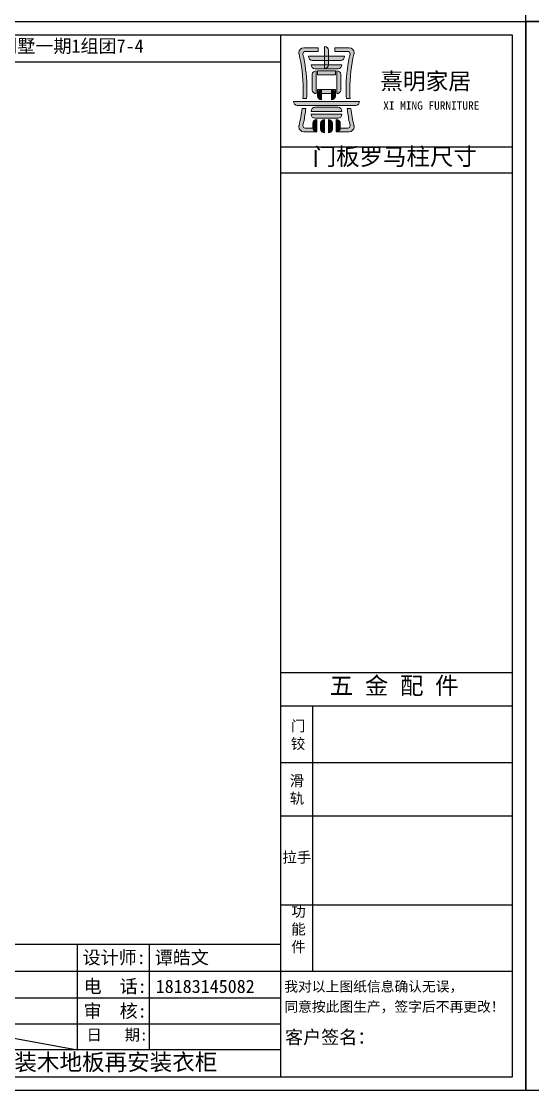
# Model space of a CAD drawing. Header units: millimetres. Extents: x -497855 to 324262, y -590254 to -173602.
# Drawn here: x -482473 to -479305, y -590254 to -583638 of the extents above; entities that cross this region are included whole.
import ezdxf

# ---------------------------------------------------------------- set-up
doc = ezdxf.new("R2010")
doc.units = ezdxf.units.MM
doc.layers.add('_U+56FE_U+5C42 1', color=7, linetype='Continuous')
doc.layers.add('C', color=145, linetype='Continuous')
doc.styles.get("Standard").update_dxf_attribs({"font": 'txt', "bigfont": 'gbcbig.shx'})
doc.styles.add('楷体', font='')
doc.styles.add('黑体', font='simhei.ttf')
doc.styles.get('楷体').set_extended_font_data('KaiTi_GB2312')

# ---------------------------------------------------------------- blocks, each defined once
blk = doc.blocks.new('block 6')
at = {"layer": '_U+56FE_U+5C42 1'}
h = blk.add_hatch(color=12, dxfattribs=at)
h.dxf.hatch_style = 2
edge = h.paths.add_edge_path()
edge.add_spline(control_points=[(-140.58, 48.54), (-140.58, 48.54), (-140.58, 48.54), (-140.58, 48.54), (-140.58, 48.54), (-140.58, 48.77), (-140.75, 48.96), (-140.96, 48.96), (-140.96, 48.96), (-143.4, 48.96), (-143.4, 48.96), (-143.6, 48.96), (-143.77, 48.77), (-143.77, 48.54), (-143.77, 48.54), (-143.77, 48.54), (-143.77, 48.54), (-143.77, 48.54), (-140.58, 48.54), (-140.58, 48.54), (-140.58, 48.54)], knot_values=[0, 0, 0, 0, 0.0001, 0.0002, 1, 1, 1, 2, 2, 2, 3, 3, 3, 4, 4, 4, 5, 5, 5, 6, 6, 6, 6], degree=3, periodic=0)
h = blk.add_hatch(color=12, dxfattribs=at)
h.dxf.hatch_style = 2
edge = h.paths.add_edge_path()
edge.add_spline(control_points=[(-140.58, 48.25), (-140.58, 48.25), (-140.58, 48.25), (-140.58, 48.25), (-140.58, 48.25), (-140.58, 48.01), (-140.75, 47.83), (-140.96, 47.83), (-140.96, 47.83), (-143.4, 47.83), (-143.4, 47.83), (-143.6, 47.83), (-143.77, 48.01), (-143.77, 48.25), (-143.77, 48.25), (-143.77, 48.25), (-143.77, 48.25), (-143.77, 48.25), (-140.58, 48.25), (-140.58, 48.25), (-140.58, 48.25)], knot_values=[0, 0, 0, 0, 0.0001, 0.0002, 1, 1, 1, 2, 2, 2, 3, 3, 3, 4, 4, 4, 5, 5, 5, 6, 6, 6, 6], degree=3, periodic=0)
at = {"layer": '_U+56FE_U+5C42 1', "lineweight": 0}
for points in [[(-140.58, 48.54), (-140.58, 48.54), (-140.58, 48.54), (-140.58, 48.54), (-140.58, 48.77), (-140.75, 48.96), (-140.96, 48.96), (-140.96, 48.96), (-143.4, 48.96), (-143.4, 48.96), (-143.6, 48.96), (-143.77, 48.77), (-143.77, 48.54), (-143.77, 48.54), (-143.77, 48.54), (-143.77, 48.54), (-143.77, 48.54), (-140.58, 48.54), (-140.58, 48.54)], [(-140.58, 48.25), (-140.58, 48.25), (-140.58, 48.25), (-140.58, 48.25), (-140.58, 48.01), (-140.75, 47.83), (-140.96, 47.83), (-140.96, 47.83), (-143.4, 47.83), (-143.4, 47.83), (-143.6, 47.83), (-143.77, 48.01), (-143.77, 48.25), (-143.77, 48.25), (-143.77, 48.25), (-143.77, 48.25), (-143.77, 48.25), (-140.58, 48.25), (-140.58, 48.25)]]:
    blk.add_open_spline(points, degree=3, knots=[0, 0, 0, 0, 1, 1, 1, 2, 2, 2, 3, 3, 3, 4, 4, 4, 5, 5, 5, 6, 6, 6, 6], dxfattribs=at)
blk = doc.blocks.new('block 7')
at = {"layer": '_U+56FE_U+5C42 1'}
h = blk.add_hatch(color=12, dxfattribs=at)
h.dxf.hatch_style = 2
edge = h.paths.add_edge_path()
edge.add_spline(control_points=[(-143.19, 46.42), (-143.19, 46.42), (-143.19, 46.42), (-143.19, 46.42), (-143.19, 46.42), (-143.42, 46.42), (-143.61, 46.59), (-143.61, 46.8), (-143.61, 46.8), (-143.61, 47.3), (-143.61, 47.3), (-143.61, 47.51), (-143.42, 47.68), (-143.19, 47.68), (-143.19, 47.68), (-143.19, 47.68), (-143.19, 47.68), (-143.19, 47.68), (-143.19, 46.42), (-143.19, 46.42), (-143.19, 46.42)], knot_values=[0, 0, 0, 0, 0.0001, 0.0002, 1, 1, 1, 2, 2, 2, 3, 3, 3, 4, 4, 4, 5, 5, 5, 6, 6, 6, 6], degree=3, periodic=0)
h = blk.add_hatch(color=12, dxfattribs=at)
h.dxf.hatch_style = 2
edge = h.paths.add_edge_path()
edge.add_spline(control_points=[(-142.37, 46.31), (-142.37, 46.31), (-142.37, 46.31), (-142.37, 46.31), (-142.37, 46.31), (-142.61, 46.31), (-142.79, 46.48), (-142.79, 46.69), (-142.79, 46.69), (-142.79, 47.3), (-142.79, 47.3), (-142.79, 47.51), (-142.61, 47.68), (-142.37, 47.68), (-142.37, 47.68), (-142.37, 47.68), (-142.37, 47.68), (-142.37, 47.68), (-142.37, 46.31), (-142.37, 46.31), (-142.37, 46.31)], knot_values=[0, 0, 0, 0, 0.0001, 0.0002, 1, 1, 1, 2, 2, 2, 3, 3, 3, 4, 4, 4, 5, 5, 5, 6, 6, 6, 6], degree=3, periodic=0)
h = blk.add_hatch(color=12, dxfattribs=at)
h.dxf.hatch_style = 2
edge = h.paths.add_edge_path()
edge.add_spline(control_points=[(-141.98, 46.31), (-141.98, 46.31), (-141.98, 46.31), (-141.98, 46.31), (-141.98, 46.31), (-141.75, 46.31), (-141.56, 46.48), (-141.56, 46.69), (-141.56, 46.69), (-141.56, 47.3), (-141.56, 47.3), (-141.56, 47.51), (-141.75, 47.68), (-141.98, 47.68), (-141.98, 47.68), (-141.98, 47.68), (-141.98, 47.68), (-141.98, 47.68), (-141.98, 46.31), (-141.98, 46.31), (-141.98, 46.31)], knot_values=[0, 0, 0, 0, 0.0001, 0.0002, 1, 1, 1, 2, 2, 2, 3, 3, 3, 4, 4, 4, 5, 5, 5, 6, 6, 6, 6], degree=3, periodic=0)
h = blk.add_hatch(color=12, dxfattribs=at)
h.dxf.hatch_style = 2
edge = h.paths.add_edge_path()
edge.add_spline(control_points=[(-141.17, 46.42), (-141.17, 46.42), (-141.17, 46.42), (-141.17, 46.42), (-141.17, 46.42), (-140.93, 46.42), (-140.74, 46.59), (-140.74, 46.8), (-140.74, 46.8), (-140.74, 47.3), (-140.74, 47.3), (-140.74, 47.51), (-140.93, 47.68), (-141.17, 47.68), (-141.17, 47.68), (-141.17, 47.68), (-141.17, 47.68), (-141.17, 47.68), (-141.17, 46.42), (-141.17, 46.42), (-141.17, 46.42)], knot_values=[0, 0, 0, 0, 0.0001, 0.0002, 1, 1, 1, 2, 2, 2, 3, 3, 3, 4, 4, 4, 5, 5, 5, 6, 6, 6, 6], degree=3, periodic=0)
at = {"layer": '_U+56FE_U+5C42 1', "lineweight": 0}
for points in [[(-143.19, 46.42), (-143.19, 46.42), (-143.19, 46.42), (-143.19, 46.42), (-143.42, 46.42), (-143.61, 46.59), (-143.61, 46.8), (-143.61, 46.8), (-143.61, 47.3), (-143.61, 47.3), (-143.61, 47.51), (-143.42, 47.68), (-143.19, 47.68), (-143.19, 47.68), (-143.19, 47.68), (-143.19, 47.68), (-143.19, 47.68), (-143.19, 46.42), (-143.19, 46.42)], [(-142.37, 46.31), (-142.37, 46.31), (-142.37, 46.31), (-142.37, 46.31), (-142.61, 46.31), (-142.79, 46.48), (-142.79, 46.69), (-142.79, 46.69), (-142.79, 47.3), (-142.79, 47.3), (-142.79, 47.51), (-142.61, 47.68), (-142.37, 47.68), (-142.37, 47.68), (-142.37, 47.68), (-142.37, 47.68), (-142.37, 47.68), (-142.37, 46.31), (-142.37, 46.31)], [(-141.98, 46.31), (-141.98, 46.31), (-141.98, 46.31), (-141.98, 46.31), (-141.75, 46.31), (-141.56, 46.48), (-141.56, 46.69), (-141.56, 46.69), (-141.56, 47.3), (-141.56, 47.3), (-141.56, 47.51), (-141.75, 47.68), (-141.98, 47.68), (-141.98, 47.68), (-141.98, 47.68), (-141.98, 47.68), (-141.98, 47.68), (-141.98, 46.31), (-141.98, 46.31)], [(-141.17, 46.42), (-141.17, 46.42), (-141.17, 46.42), (-141.17, 46.42), (-140.93, 46.42), (-140.74, 46.59), (-140.74, 46.8), (-140.74, 46.8), (-140.74, 47.3), (-140.74, 47.3), (-140.74, 47.51), (-140.93, 47.68), (-141.17, 47.68), (-141.17, 47.68), (-141.17, 47.68), (-141.17, 47.68), (-141.17, 47.68), (-141.17, 46.42), (-141.17, 46.42)]]:
    blk.add_open_spline(points, degree=3, knots=[0, 0, 0, 0, 1, 1, 1, 2, 2, 2, 3, 3, 3, 4, 4, 4, 5, 5, 5, 6, 6, 6, 6], dxfattribs=at)
blk = doc.blocks.new('block 8')
at = {"layer": '_U+56FE_U+5C42 1'}
h = blk.add_hatch(color=12, dxfattribs=at)
h.dxf.hatch_style = 2
edge = h.paths.add_edge_path()
edge.add_spline(control_points=[(-143.24, 50.38), (-143.24, 50.38), (-143.24, 50.38), (-143.24, 50.38), (-143.24, 50.38), (-143.47, 50.38), (-143.66, 50.54), (-143.66, 50.75), (-143.66, 50.75), (-143.66, 52.38), (-143.66, 52.38), (-143.66, 52.59), (-143.47, 52.75), (-143.24, 52.75), (-143.24, 52.75), (-143.24, 52.75), (-143.24, 52.75), (-143.24, 52.75), (-143.24, 50.38), (-143.24, 50.38), (-143.24, 50.38)], knot_values=[0, 0, 0, 0, 0.0001, 0.0002, 1, 1, 1, 2, 2, 2, 3, 3, 3, 4, 4, 4, 5, 5, 5, 6, 6, 6, 6], degree=3, periodic=0)
h = blk.add_hatch(color=12, dxfattribs=at)
h.dxf.hatch_style = 2
edge = h.paths.add_edge_path()
edge.add_spline(control_points=[(-141.12, 52.75), (-141.12, 52.75), (-141.12, 52.75), (-141.12, 52.75), (-141.12, 52.75), (-140.89, 52.75), (-140.7, 52.59), (-140.7, 52.38), (-140.7, 52.38), (-140.7, 50.75), (-140.7, 50.75), (-140.7, 50.54), (-140.89, 50.38), (-141.12, 50.38), (-141.12, 50.38), (-141.12, 50.38), (-141.12, 50.38), (-141.12, 50.38), (-141.12, 52.75), (-141.12, 52.75), (-141.12, 52.75)], knot_values=[0, 0, 0, 0, 0.0001, 0.0002, 1, 1, 1, 2, 2, 2, 3, 3, 3, 4, 4, 4, 5, 5, 5, 6, 6, 6, 6], degree=3, periodic=0)
at = {"layer": '_U+56FE_U+5C42 1', "lineweight": 0}
for points in [[(-143.24, 50.38), (-143.24, 50.38), (-143.24, 50.38), (-143.24, 50.38), (-143.47, 50.38), (-143.66, 50.54), (-143.66, 50.75), (-143.66, 50.75), (-143.66, 52.38), (-143.66, 52.38), (-143.66, 52.59), (-143.47, 52.75), (-143.24, 52.75), (-143.24, 52.75), (-143.24, 52.75), (-143.24, 52.75), (-143.24, 52.75), (-143.24, 50.38), (-143.24, 50.38)], [(-141.12, 52.75), (-141.12, 52.75), (-141.12, 52.75), (-141.12, 52.75), (-140.89, 52.75), (-140.7, 52.59), (-140.7, 52.38), (-140.7, 52.38), (-140.7, 50.75), (-140.7, 50.75), (-140.7, 50.54), (-140.89, 50.38), (-141.12, 50.38), (-141.12, 50.38), (-141.12, 50.38), (-141.12, 50.38), (-141.12, 50.38), (-141.12, 52.75), (-141.12, 52.75)]]:
    blk.add_open_spline(points, degree=3, knots=[0, 0, 0, 0, 1, 1, 1, 2, 2, 2, 3, 3, 3, 4, 4, 4, 5, 5, 5, 6, 6, 6, 6], dxfattribs=at)
blk = doc.blocks.new('block 9')
at = {"layer": '_U+56FE_U+5C42 1'}
h = blk.add_hatch(color=12, dxfattribs=at)
h.dxf.hatch_style = 2
h.paths.add_polyline_path([(-141.25, 52.75), (-143.11, 52.75), (-143.11, 52.33), (-141.25, 52.33)])
h = blk.add_hatch(color=12, dxfattribs=at)
h.dxf.hatch_style = 2
h.paths.add_polyline_path([(-141.25, 50.8), (-143.11, 50.8), (-143.11, 50.38), (-141.25, 50.38)])
h = blk.add_hatch(color=12, dxfattribs=at)
h.dxf.hatch_style = 2
edge = h.paths.add_edge_path()
edge.add_spline(control_points=[(-142.69, 49.75), (-142.69, 49.75), (-142.69, 49.75), (-142.69, 49.75), (-142.69, 49.75), (-142.92, 49.75), (-143.11, 49.92), (-143.11, 50.13), (-143.11, 50.13), (-143.11, 50.4), (-143.11, 50.4), (-143.11, 50.61), (-142.92, 50.77), (-142.69, 50.77), (-142.69, 50.77), (-142.69, 50.77), (-142.69, 50.77), (-142.69, 50.77), (-142.69, 49.75), (-142.69, 49.75), (-142.69, 49.75)], knot_values=[0, 0, 0, 0, 0.0001, 0.0002, 1, 1, 1, 2, 2, 2, 3, 3, 3, 4, 4, 4, 5, 5, 5, 6, 6, 6, 6], degree=3, periodic=0)
h = blk.add_hatch(color=12, dxfattribs=at)
h.dxf.hatch_style = 2
edge = h.paths.add_edge_path()
edge.add_spline(control_points=[(-141.67, 49.75), (-141.67, 49.75), (-141.67, 49.75), (-141.67, 49.75), (-141.67, 49.75), (-141.43, 49.75), (-141.25, 49.92), (-141.25, 50.13), (-141.25, 50.13), (-141.25, 50.4), (-141.25, 50.4), (-141.25, 50.61), (-141.43, 50.77), (-141.67, 50.77), (-141.67, 50.77), (-141.67, 50.77), (-141.67, 50.77), (-141.67, 50.77), (-141.67, 49.75), (-141.67, 49.75), (-141.67, 49.75)], knot_values=[0, 0, 0, 0, 0.0001, 0.0002, 1, 1, 1, 2, 2, 2, 3, 3, 3, 4, 4, 4, 5, 5, 5, 6, 6, 6, 6], degree=3, periodic=0)
at = {"layer": '_U+56FE_U+5C42 1', "lineweight": 0}
for points in [[(-141.25, 52.75), (-143.11, 52.75), (-143.11, 52.33), (-141.25, 52.33), (-141.25, 52.75)], [(-141.25, 50.8), (-143.11, 50.8), (-143.11, 50.38), (-141.25, 50.38), (-141.25, 50.8)]]:
    blk.add_lwpolyline(points, dxfattribs=at)
for points in [[(-142.69, 49.75), (-142.69, 49.75), (-142.69, 49.75), (-142.69, 49.75), (-142.92, 49.75), (-143.11, 49.92), (-143.11, 50.13), (-143.11, 50.13), (-143.11, 50.4), (-143.11, 50.4), (-143.11, 50.61), (-142.92, 50.77), (-142.69, 50.77), (-142.69, 50.77), (-142.69, 50.77), (-142.69, 50.77), (-142.69, 50.77), (-142.69, 49.75), (-142.69, 49.75)], [(-141.67, 49.75), (-141.67, 49.75), (-141.67, 49.75), (-141.67, 49.75), (-141.43, 49.75), (-141.25, 49.92), (-141.25, 50.13), (-141.25, 50.13), (-141.25, 50.4), (-141.25, 50.4), (-141.25, 50.61), (-141.43, 50.77), (-141.67, 50.77), (-141.67, 50.77), (-141.67, 50.77), (-141.67, 50.77), (-141.67, 50.77), (-141.67, 49.75), (-141.67, 49.75)]]:
    blk.add_open_spline(points, degree=3, knots=[0, 0, 0, 0, 1, 1, 1, 2, 2, 2, 3, 3, 3, 4, 4, 4, 5, 5, 5, 6, 6, 6, 6], dxfattribs=at)

msp = doc.modelspace()

# ---------------------------------------------------------------- hatches: boundary and pattern name
at = {"layer": '_U+56FE_U+5C42 1'}
h = msp.add_hatch(color=12, dxfattribs=at)
h.dxf.hatch_style = 2
edge = h.paths.add_edge_path()
edge.add_spline(control_points=[(-480752.94, -583838.25), (-480752.94, -583838.25), (-480752.85, -583838.67), (-480752.72, -583839.08), (-480752.59, -583839.48), (-480735.79, -583905.89), (-480726.91, -583981.81), (-480726.91, -584060.92), (-480726.91, -584078.9), (-480727.42, -584096.7), (-480728.29, -584114.27), (-480728.29, -584114.27), (-480705.37, -584114.27), (-480705.37, -584114.27), (-480704.49, -584096.67), (-480704, -584078.9), (-480704, -584060.92), (-480704, -583991.42), (-480710.79, -583924.27), (-480723.62, -583863.44), (-480725.14, -583856.25), (-480726.73, -583849.09), (-480728.38, -583842.05), (-480728.38, -583842.05), (-480728.32, -583842.05), (-480728.32, -583842.05), (-480728.58, -583840.94), (-480728.76, -583839.81), (-480728.76, -583838.58), (-480728.76, -583830.35), (-480722.07, -583823.67), (-480713.83, -583823.67), (-480713.83, -583823.67), (-480633.4, -583823.67), (-480633.4, -583823.67), (-480633.4, -583823.67), (-480633.4, -583800.74), (-480633.4, -583800.74), (-480633.4, -583800.74), (-480722.14, -583800.74), (-480722.14, -583800.74), (-480739.49, -583800.74), (-480753.55, -583814.81), (-480753.55, -583832.18), (-480753.55, -583834.26), (-480753.32, -583836.26), (-480752.94, -583838.25)], knot_values=[0, 0, 0, 0, 0.0001, 1, 1, 1, 2, 2, 2, 3, 3, 3, 4, 4, 4, 5, 5, 5, 6, 6, 6, 7, 7, 7, 8, 8, 8, 9, 9, 9, 10, 10, 10, 11, 11, 11, 12, 12, 12, 13, 13, 13, 14, 14, 14, 15, 15, 15, 15], degree=3, periodic=0)
h = msp.add_hatch(color=12, dxfattribs=at)
h.dxf.hatch_style = 2
edge = h.paths.add_edge_path()
edge.add_spline(control_points=[(-480594.98, -583928.35), (-480594.98, -583928.35), (-480594.98, -583928.35), (-480594.98, -583793.96), (-480594.98, -583793.96), (-480594.98, -583793.96), (-480594.98, -583793.96), (-480594.98, -583793.96), (-480581.12, -583793.96), (-480569.89, -583804.06), (-480569.89, -583816.51), (-480569.89, -583816.51), (-480569.89, -583905.78), (-480569.89, -583905.78), (-480569.89, -583918.23), (-480581.12, -583928.35), (-480594.98, -583928.35), (-480594.98, -583928.35), (-480594.98, -583928.35), (-480594.98, -583928.35)], knot_values=[0, 0, 0, 0, 0.0001, 1, 1, 1, 2, 2, 2, 3, 3, 3, 4, 4, 4, 5, 5, 5, 6, 6, 6, 6], degree=3, periodic=0)
h = msp.add_hatch(color=12, dxfattribs=at)
h.dxf.hatch_style = 2
edge = h.paths.add_edge_path()
edge.add_spline(control_points=[(-480451.58, -583823.72), (-480451.58, -583823.72), (-480451.4, -583823.72), (-480451.24, -583823.67), (-480451.04, -583823.67), (-480442.8, -583823.67), (-480436.11, -583830.35), (-480436.11, -583838.58), (-480436.11, -583839.66), (-480436.19, -583840.66), (-480436.42, -583841.67), (-480436.42, -583841.67), (-480436.37, -583841.67), (-480436.37, -583841.67), (-480438.1, -583848.88), (-480439.69, -583856.11), (-480441.25, -583863.44), (-480454.06, -583924.27), (-480460.87, -583991.42), (-480460.87, -584060.92), (-480460.87, -584078.9), (-480460.38, -584096.67), (-480459.5, -584114.27), (-480459.5, -584114.27), (-480436.58, -584114.27), (-480436.58, -584114.27), (-480437.49, -584096.7), (-480437.94, -584078.9), (-480437.94, -584060.92), (-480437.94, -583982.53), (-480429.27, -583907.23), (-480412.75, -583841.22), (-480412.46, -583840.06), (-480412.13, -583838.97), (-480411.83, -583837.84), (-480411.48, -583835.97), (-480411.25, -583834.1), (-480411.25, -583832.18), (-480411.25, -583814.81), (-480425.33, -583800.74), (-480442.67, -583800.74), (-480442.67, -583800.74), (-480531.48, -583800.74), (-480531.48, -583800.74), (-480531.48, -583800.74), (-480531.48, -583823.67), (-480531.48, -583823.67), (-480531.48, -583823.67), (-480451.58, -583823.67), (-480451.58, -583823.67), (-480451.58, -583823.67), (-480451.58, -583823.72), (-480451.58, -583823.72)], knot_values=[0, 0, 0, 0, 0.0001, 1, 1, 1, 2, 2, 2, 3, 3, 3, 4, 4, 4, 5, 5, 5, 6, 6, 6, 7, 7, 7, 8, 8, 8, 9, 9, 9, 10, 10, 10, 11, 11, 11, 12, 12, 12, 13, 13, 13, 14, 14, 14, 15, 15, 15, 16, 16, 16, 17, 17, 17, 17], degree=3, periodic=0)
h = msp.add_hatch(color=12, dxfattribs=at)
h.dxf.hatch_style = 2
edge = h.paths.add_edge_path()
edge.add_spline(control_points=[(-480693.99, -583853.9), (-480693.99, -583853.9), (-480693.99, -583853.9), (-480470.88, -583853.9), (-480470.88, -583853.9), (-480470.88, -583853.9), (-480470.88, -583853.9), (-480470.88, -583853.9), (-480470.88, -583867.76), (-480480.98, -583878.97), (-480493.44, -583878.97), (-480493.44, -583878.97), (-480671.42, -583878.97), (-480671.42, -583878.97), (-480683.89, -583878.97), (-480693.99, -583867.76), (-480693.99, -583853.9), (-480693.99, -583853.9), (-480693.99, -583853.9), (-480693.99, -583853.9)], knot_values=[0, 0, 0, 0, 0.0001, 1, 1, 1, 2, 2, 2, 3, 3, 3, 4, 4, 4, 5, 5, 5, 6, 6, 6, 6], degree=3, periodic=0)
h = msp.add_hatch(color=12, dxfattribs=at)
h.dxf.hatch_style = 2
edge = h.paths.add_edge_path()
edge.add_spline(control_points=[(-480677.62, -583905.69), (-480677.62, -583905.69), (-480677.62, -583905.69), (-480487.26, -583905.69), (-480487.26, -583905.69), (-480487.26, -583905.69), (-480487.26, -583905.69), (-480487.26, -583905.69), (-480487.26, -583919.54), (-480497.38, -583930.78), (-480509.79, -583930.78), (-480509.79, -583930.78), (-480655.08, -583930.78), (-480655.08, -583930.78), (-480667.53, -583930.78), (-480677.62, -583919.54), (-480677.62, -583905.69), (-480677.62, -583905.69), (-480677.62, -583905.69), (-480677.62, -583905.69)], knot_values=[0, 0, 0, 0, 0.0001, 1, 1, 1, 2, 2, 2, 3, 3, 3, 4, 4, 4, 5, 5, 5, 6, 6, 6, 6], degree=3, periodic=0)
h = msp.add_hatch(color=12, dxfattribs=at)
h.dxf.hatch_style = 2
edge = h.paths.add_edge_path()
edge.add_spline(control_points=[(-480786.58, -584132.85), (-480786.58, -584132.85), (-480786.58, -584132.85), (-480378.29, -584132.85), (-480378.29, -584132.85), (-480378.29, -584132.85), (-480378.29, -584132.85), (-480378.29, -584132.85), (-480378.29, -584146.67), (-480388.35, -584157.96), (-480400.8, -584157.96), (-480400.8, -584157.96), (-480764.05, -584157.96), (-480764.05, -584157.96), (-480776.5, -584157.96), (-480786.58, -584146.67), (-480786.58, -584132.85), (-480786.58, -584132.85), (-480786.58, -584132.85), (-480786.58, -584132.85)], knot_values=[0, 0, 0, 0, 0.0001, 1, 1, 1, 2, 2, 2, 3, 3, 3, 4, 4, 4, 5, 5, 5, 6, 6, 6, 6], degree=3, periodic=0)
h = msp.add_hatch(color=12, dxfattribs=at)
h.dxf.hatch_style = 2
edge = h.paths.add_edge_path()
edge.add_spline(control_points=[(-480715.19, -584298.14), (-480715.19, -584298.14), (-480722.79, -584297.47), (-480728.76, -584291.15), (-480728.76, -584283.34), (-480728.76, -584282.44), (-480728.65, -584281.59), (-480728.5, -584280.74), (-480728.5, -584280.74), (-480728.63, -584280.74), (-480728.63, -584280.74), (-480726.9, -584273.37), (-480725.2, -584265.92), (-480723.64, -584258.39), (-480718.1, -584232.15), (-480713.61, -584204.84), (-480710.45, -584176.52), (-480710.45, -584176.52), (-480733.46, -584176.52), (-480733.46, -584176.52), (-480737.76, -584213.44), (-480744.12, -584248.81), (-480752.47, -584281.84), (-480752.61, -584282.51), (-480752.79, -584283.16), (-480752.95, -584283.85), (-480753.32, -584285.75), (-480753.55, -584287.66), (-480753.55, -584289.67), (-480753.55, -584307.01), (-480739.49, -584321.06), (-480722.14, -584321.06), (-480722.14, -584321.06), (-480642.7, -584321.06), (-480642.7, -584321.06), (-480642.7, -584321.06), (-480642.7, -584298.14), (-480642.7, -584298.14), (-480642.7, -584298.14), (-480715.19, -584298.14), (-480715.19, -584298.14)], knot_values=[0, 0, 0, 0, 0.0001, 1, 1, 1, 2, 2, 2, 3, 3, 3, 4, 4, 4, 5, 5, 5, 6, 6, 6, 7, 7, 7, 8, 8, 8, 9, 9, 9, 10, 10, 10, 11, 11, 11, 12, 12, 12, 13, 13, 13, 13], degree=3, periodic=0)
h = msp.add_hatch(color=12, dxfattribs=at)
h.dxf.hatch_style = 2
edge = h.paths.add_edge_path()
edge.add_spline(control_points=[(-480411.79, -584284.32), (-480411.79, -584284.32), (-480412.13, -584283.09), (-480412.41, -584281.86), (-480412.73, -584280.61), (-480420.9, -584247.98), (-480427.19, -584213.04), (-480431.42, -584176.52), (-480431.42, -584176.52), (-480454.44, -584176.52), (-480454.44, -584176.52), (-480451.24, -584204.8), (-480446.74, -584232.15), (-480441.25, -584258.39), (-480439.69, -584265.7), (-480438.1, -584272.91), (-480436.4, -584280.05), (-480436.4, -584280.05), (-480436.49, -584280.05), (-480436.49, -584280.05), (-480436.24, -584281.14), (-480436.08, -584282.22), (-480436.08, -584283.34), (-480436.08, -584291.15), (-480442.04, -584297.47), (-480449.67, -584298.14), (-480449.67, -584298.14), (-480522.17, -584298.14), (-480522.17, -584298.14), (-480522.17, -584298.14), (-480522.17, -584321.06), (-480522.17, -584321.06), (-480522.17, -584321.06), (-480442.67, -584321.06), (-480442.67, -584321.06), (-480425.33, -584321.06), (-480411.25, -584307.01), (-480411.25, -584289.67), (-480411.25, -584287.82), (-480411.48, -584286.03), (-480411.79, -584284.32)], knot_values=[0, 0, 0, 0, 0.0001, 1, 1, 1, 2, 2, 2, 3, 3, 3, 4, 4, 4, 5, 5, 5, 6, 6, 6, 7, 7, 7, 8, 8, 8, 9, 9, 9, 10, 10, 10, 11, 11, 11, 12, 12, 12, 13, 13, 13, 13], degree=3, periodic=0)

# ---------------------------------------------------------------- linework, layer by layer
at = {"color": 7}
for p, q in [((-480868.35, -583721.93), (-480868.35, -590169.96)), ((-488517.3, -583888.51), (-480868.35, -583888.51)), ((-480868.35, -584414.43), (-479431.66, -584414.43)), ((-480868.35, -584574.07), (-479431.66, -584574.07)), ((-480868.35, -587667.82), (-479431.66, -587667.82)), ((-480868.35, -587873.49), (-479431.66, -587873.49)), ((-480668.81, -587873.49), (-480668.81, -589517.54)), ((-480868.35, -588223.79), (-479431.66, -588223.79)), ((-480868.35, -588554.32), (-479431.66, -588554.32)), ((-480865.31, -589104.02), (-479428.62, -589104.02)), ((-480868.35, -589349.84), (-488517.3, -589349.84)), ((-481678.56, -590002.26), (-481678.56, -589349.84)), ((-479431.66, -589516.42), (-488517.3, -589516.42)), ((-480868.35, -589682.99), (-488517.3, -589682.99)), ((-480868.35, -589842.63), (-488517.3, -589842.63)), ((-480868.35, -590002.26), (-488517.3, -590002.26))]:
    msp.add_line(p, q, dxfattribs=at)
for p, q in [((-482125.36, -590002.26), (-482125.36, -589349.84)), ((-483001.88, -589842.63), (-482125.36, -590002.26))]:
    msp.add_line(p, q)
for points in [[(-470093.63, -583637.8), (-479347.53, -583637.8), (-479347.53, -577021.51), (-470093.63, -577021.51)], [(-479347.53, -577021.51), (-470093.63, -577021.51), (-470093.63, -583637.8), (-479347.53, -583637.8)], [(-479347.53, -590254.09), (-488601.43, -590254.09), (-488601.43, -583637.8), (-479347.53, -583637.8)], [(-488601.43, -583637.8), (-479347.53, -583637.8), (-479347.53, -590254.09), (-488601.43, -590254.09)], [(-470093.63, -590254.09), (-479347.53, -590254.09), (-479347.53, -583637.8), (-470093.63, -583637.8)], [(-479347.53, -583637.8), (-470093.63, -583637.8), (-470093.63, -590254.09), (-479347.53, -590254.09)], [(-488517.3, -583721.93), (-479431.66, -583721.93), (-479431.66, -590169.96), (-488517.3, -590169.96)]]:
    msp.add_lwpolyline(points, close=True, dxfattribs=at)
at = {"layer": '_U+56FE_U+5C42 1', "lineweight": 0}
for points, knots in [([(-480722.14, -583800.74), (-480739.49, -583800.74), (-480753.55, -583814.81), (-480753.55, -583832.18), (-480753.55, -583834.26), (-480753.32, -583836.26), (-480752.94, -583838.25), (-480752.85, -583838.67), (-480752.72, -583839.08), (-480752.59, -583839.48), (-480735.79, -583905.89), (-480726.91, -583981.81), (-480726.91, -584060.92), (-480726.91, -584078.9), (-480727.42, -584096.7), (-480728.29, -584114.27), (-480728.29, -584114.27), (-480705.37, -584114.27), (-480705.37, -584114.27), (-480704.49, -584096.67), (-480704, -584078.9), (-480704, -584060.92), (-480704, -583991.42), (-480710.79, -583924.27), (-480723.62, -583863.44), (-480725.14, -583856.25), (-480726.73, -583849.09), (-480728.38, -583842.05), (-480728.38, -583842.05), (-480728.32, -583842.05), (-480728.32, -583842.05), (-480728.58, -583840.94), (-480728.76, -583839.81), (-480728.76, -583838.58), (-480728.76, -583830.35), (-480722.07, -583823.67), (-480713.83, -583823.67), (-480713.83, -583823.67), (-480633.4, -583823.67), (-480633.4, -583823.67), (-480633.4, -583823.67), (-480633.4, -583800.74), (-480633.4, -583800.74), (-480633.4, -583800.74), (-480722.14, -583800.74), (-480722.14, -583800.74)], [0, 0, 0, 0, 1, 1, 1, 2, 2, 2, 3, 3, 3, 4, 4, 4, 5, 5, 5, 6, 6, 6, 7, 7, 7, 8, 8, 8, 9, 9, 9, 10, 10, 10, 11, 11, 11, 12, 12, 12, 13, 13, 13, 14, 14, 14, 15, 15, 15, 15]), ([(-480594.98, -583793.96), (-480594.98, -583793.96), (-480594.98, -583793.96), (-480594.98, -583793.96), (-480581.12, -583793.96), (-480569.89, -583804.06), (-480569.89, -583816.51), (-480569.89, -583816.51), (-480569.89, -583905.78), (-480569.89, -583905.78), (-480569.89, -583918.23), (-480581.12, -583928.35), (-480594.98, -583928.35), (-480594.98, -583928.35), (-480594.98, -583928.35), (-480594.98, -583928.35), (-480594.98, -583928.35), (-480594.98, -583793.96), (-480594.98, -583793.96)], [0, 0, 0, 0, 1, 1, 1, 2, 2, 2, 3, 3, 3, 4, 4, 4, 5, 5, 5, 6, 6, 6, 6]), ([(-480442.67, -583800.74), (-480442.67, -583800.74), (-480442.67, -583800.74), (-480531.48, -583800.74), (-480531.48, -583800.74), (-480531.48, -583800.74), (-480531.48, -583823.67), (-480531.48, -583823.67), (-480531.48, -583823.67), (-480451.58, -583823.67), (-480451.58, -583823.67), (-480451.58, -583823.67), (-480451.58, -583823.72), (-480451.58, -583823.72), (-480451.4, -583823.72), (-480451.24, -583823.67), (-480451.04, -583823.67), (-480442.8, -583823.67), (-480436.11, -583830.35), (-480436.11, -583838.58), (-480436.11, -583839.66), (-480436.19, -583840.66), (-480436.42, -583841.67), (-480436.42, -583841.67), (-480436.37, -583841.67), (-480436.37, -583841.67), (-480438.1, -583848.88), (-480439.69, -583856.11), (-480441.25, -583863.44), (-480454.06, -583924.27), (-480460.87, -583991.42), (-480460.87, -584060.92), (-480460.87, -584078.9), (-480460.38, -584096.67), (-480459.5, -584114.27), (-480459.5, -584114.27), (-480436.58, -584114.27), (-480436.58, -584114.27), (-480437.49, -584096.7), (-480437.94, -584078.9), (-480437.94, -584060.92), (-480437.94, -583982.53), (-480429.27, -583907.23), (-480412.75, -583841.22), (-480412.46, -583840.06), (-480412.13, -583838.97), (-480411.83, -583837.84), (-480411.48, -583835.97), (-480411.25, -583834.1), (-480411.25, -583832.18), (-480411.25, -583814.81), (-480425.33, -583800.74), (-480442.67, -583800.74)], [0, 0, 0, 0, 0, 1, 1, 1, 2, 2, 2, 3, 3, 3, 4, 4, 4, 5, 5, 5, 6, 6, 6, 7, 7, 7, 8, 8, 8, 9, 9, 9, 10, 10, 10, 11, 11, 11, 12, 12, 12, 13, 13, 13, 14, 14, 14, 15, 15, 15, 16, 16, 16, 17, 17, 17, 17]), ([(-480470.88, -583853.9), (-480470.88, -583853.9), (-480470.88, -583853.9), (-480470.88, -583853.9), (-480470.88, -583867.76), (-480480.98, -583878.97), (-480493.44, -583878.97), (-480493.44, -583878.97), (-480671.42, -583878.97), (-480671.42, -583878.97), (-480683.89, -583878.97), (-480693.99, -583867.76), (-480693.99, -583853.9), (-480693.99, -583853.9), (-480693.99, -583853.9), (-480693.99, -583853.9), (-480693.99, -583853.9), (-480470.88, -583853.9), (-480470.88, -583853.9)], [0, 0, 0, 0, 1, 1, 1, 2, 2, 2, 3, 3, 3, 4, 4, 4, 5, 5, 5, 6, 6, 6, 6]), ([(-480487.26, -583905.69), (-480487.26, -583905.69), (-480487.26, -583905.69), (-480487.26, -583905.69), (-480487.26, -583919.54), (-480497.38, -583930.78), (-480509.79, -583930.78), (-480509.79, -583930.78), (-480655.08, -583930.78), (-480655.08, -583930.78), (-480667.53, -583930.78), (-480677.62, -583919.54), (-480677.62, -583905.69), (-480677.62, -583905.69), (-480677.62, -583905.69), (-480677.62, -583905.69), (-480677.62, -583905.69), (-480487.26, -583905.69), (-480487.26, -583905.69)], [0, 0, 0, 0, 1, 1, 1, 2, 2, 2, 3, 3, 3, 4, 4, 4, 5, 5, 5, 6, 6, 6, 6]), ([(-480378.29, -584132.85), (-480378.29, -584132.85), (-480378.29, -584132.85), (-480378.29, -584132.85), (-480378.29, -584146.67), (-480388.35, -584157.96), (-480400.8, -584157.96), (-480400.8, -584157.96), (-480764.05, -584157.96), (-480764.05, -584157.96), (-480776.5, -584157.96), (-480786.58, -584146.67), (-480786.58, -584132.85), (-480786.58, -584132.85), (-480786.58, -584132.85), (-480786.58, -584132.85), (-480786.58, -584132.85), (-480378.29, -584132.85), (-480378.29, -584132.85)], [0, 0, 0, 0, 1, 1, 1, 2, 2, 2, 3, 3, 3, 4, 4, 4, 5, 5, 5, 6, 6, 6, 6]), ([(-480715.19, -584298.14), (-480722.79, -584297.47), (-480728.76, -584291.15), (-480728.76, -584283.34), (-480728.76, -584282.44), (-480728.65, -584281.59), (-480728.5, -584280.74), (-480728.5, -584280.74), (-480728.63, -584280.74), (-480728.63, -584280.74), (-480726.9, -584273.37), (-480725.2, -584265.92), (-480723.64, -584258.39), (-480718.1, -584232.15), (-480713.61, -584204.84), (-480710.45, -584176.52), (-480710.45, -584176.52), (-480733.46, -584176.52), (-480733.46, -584176.52), (-480737.76, -584213.44), (-480744.12, -584248.81), (-480752.47, -584281.84), (-480752.61, -584282.51), (-480752.79, -584283.16), (-480752.95, -584283.85), (-480753.32, -584285.75), (-480753.55, -584287.66), (-480753.55, -584289.67), (-480753.55, -584307.01), (-480739.49, -584321.06), (-480722.14, -584321.06), (-480722.14, -584321.06), (-480642.7, -584321.06), (-480642.7, -584321.06), (-480642.7, -584321.06), (-480642.7, -584298.14), (-480642.7, -584298.14), (-480642.7, -584298.14), (-480715.19, -584298.14), (-480715.19, -584298.14)], [0, 0, 0, 0, 1, 1, 1, 2, 2, 2, 3, 3, 3, 4, 4, 4, 5, 5, 5, 6, 6, 6, 7, 7, 7, 8, 8, 8, 9, 9, 9, 10, 10, 10, 11, 11, 11, 12, 12, 12, 13, 13, 13, 13]), ([(-480411.79, -584284.32), (-480412.13, -584283.09), (-480412.41, -584281.86), (-480412.73, -584280.61), (-480420.9, -584247.98), (-480427.19, -584213.04), (-480431.42, -584176.52), (-480431.42, -584176.52), (-480454.44, -584176.52), (-480454.44, -584176.52), (-480451.24, -584204.8), (-480446.74, -584232.15), (-480441.25, -584258.39), (-480439.69, -584265.7), (-480438.1, -584272.91), (-480436.4, -584280.05), (-480436.4, -584280.05), (-480436.49, -584280.05), (-480436.49, -584280.05), (-480436.24, -584281.14), (-480436.08, -584282.22), (-480436.08, -584283.34), (-480436.08, -584291.15), (-480442.04, -584297.47), (-480449.67, -584298.14), (-480449.67, -584298.14), (-480522.17, -584298.14), (-480522.17, -584298.14), (-480522.17, -584298.14), (-480522.17, -584321.06), (-480522.17, -584321.06), (-480522.17, -584321.06), (-480442.67, -584321.06), (-480442.67, -584321.06), (-480425.33, -584321.06), (-480411.25, -584307.01), (-480411.25, -584289.67), (-480411.25, -584287.82), (-480411.48, -584286.03), (-480411.79, -584284.32)], [0, 0, 0, 0, 1, 1, 1, 2, 2, 2, 3, 3, 3, 4, 4, 4, 5, 5, 5, 6, 6, 6, 7, 7, 7, 8, 8, 8, 9, 9, 9, 10, 10, 10, 11, 11, 11, 12, 12, 12, 13, 13, 13, 13])]:
    msp.add_open_spline(points, degree=3, knots=knots, dxfattribs=at)

# ---------------------------------------------------------------- block references
at = {"layer": '_U+56FE_U+5C42 1', "xscale": 59.60413078527199, "yscale": 59.60413078538841, "zscale": 59.604130785316}
for name in ['block 8', 'block 9', 'block 6', 'block 7']:
    msp.add_blockref(name, (-472108.1, -587087.7), dxfattribs=at)

# ---------------------------------------------------------------- texts
at = {"color": 7, "attachment_point": 1}
for s, insert, char_height in [('{\\fKaiTi|b0|i0|c134|p49;客户地址： 北碚椿山别墅一期1组团7-4}', (-483671.09, -583749.21), 81.9625), ('{\\fKaiTi|b0|i0|c134|p49;门板罗马柱尺寸}', (-480668.44, -584420.86), 106.5512), ('{\\fKaiTi|b0|i0|c134|p49;五 金 配 件}', (-480562.78, -587695.01), 106.5512), ('{\\fKaiTi|b0|i0|c134|p49;拉手}', (-480855.57, -588777.18), 65.57), ('{\\fSimHei|b0|i0|c134|p49;设计师: 谭皓文 }', (-482093.32, -589389.09), 81.9625), ('{\\fSimHei|b0|i0|c134|p49;电  话: 18183145082}', (-482087.2, -589567.83), 81.9625), ('{\\fSimHei|b0|i0|c134|p49;审  核:}', (-482087.2, -589720.45), 81.9625)]:
    msp.add_mtext(s, dxfattribs=dict(at, insert=insert, char_height=char_height))
at = {"color": 7, "char_height": 65.57, "width": 133.7285, "attachment_point": 1}
for s, insert in [('{\\fSimHei|b0|i0|c134|p49;门    铰}', (-480803.26, -587965.25)), ('{\\fKaiTi|b0|i0|c134|p49;滑    轨}', (-480810.07, -588303.91)), ('{\\fKaiTi|b0|i0|c134|p49;功能件}', (-480800.57, -589112.81))]:
    msp.add_mtext(s, dxfattribs=dict(at, insert=insert))
at = {"insert": (-482069.27, -589874.54), "char_height": 69.4987, "attachment_point": 1, "style": '楷体'}
msp.add_mtext('{\\fSimHei|b0|i0|c134|p2;日   期:}', dxfattribs=at)
at = {"insert": (-482795.54, -590026.31), "char_height": 102.4531, "width": 1735.4459, "attachment_point": 1}
msp.add_mtext('{\\fKaiTi|b0|i0|c134|p49;先安装木地板再安装衣柜}', dxfattribs=at)
at = {"layer": 'C', "color": 0, "linetype": 'ByBlock', "attachment_point": 1, "line_spacing_factor": 1.113371}
for s, insert, char_height, width in [('{\\fSimHei|b0|i0|c134|p49;       熹明家居}', (-480740.81, -583955.62), 103.1075, 1347.0265), ('{\\fSimHei|b0|i0|c134|p49;XI MING FURNITURE}', (-480231.4, -584132.76), 51.5538, 673.5133)]:
    msp.add_mtext(s, dxfattribs=dict(at, insert=insert, char_height=char_height, width=width))
at = {"layer": 'C', "color": 7, "linetype": 'ByBlock', "insert": (-480843.75, -589578.43), "char_height": 62.5121, "width": 1695.3026, "attachment_point": 1, "line_spacing_factor": 1.2, "style": '黑体'}
msp.add_mtext('{\\fKaiTi|b0|i0|c134|p49;我对以上图纸信息确认无误，\\P同意按此图生产，签字后不再更改！}', dxfattribs=at)
at = {"layer": 'C', "color": 7, "linetype": 'ByBlock', "insert": (-480839.06, -589882.26), "char_height": 81.9625, "width": 2705.2773, "attachment_point": 1, "line_spacing_factor": 1.2}
msp.add_mtext('{\\fKaiTi|b0|i0|c134|p49;客户签名：}', dxfattribs=at)

doc.saveas('drawing.dxf')
